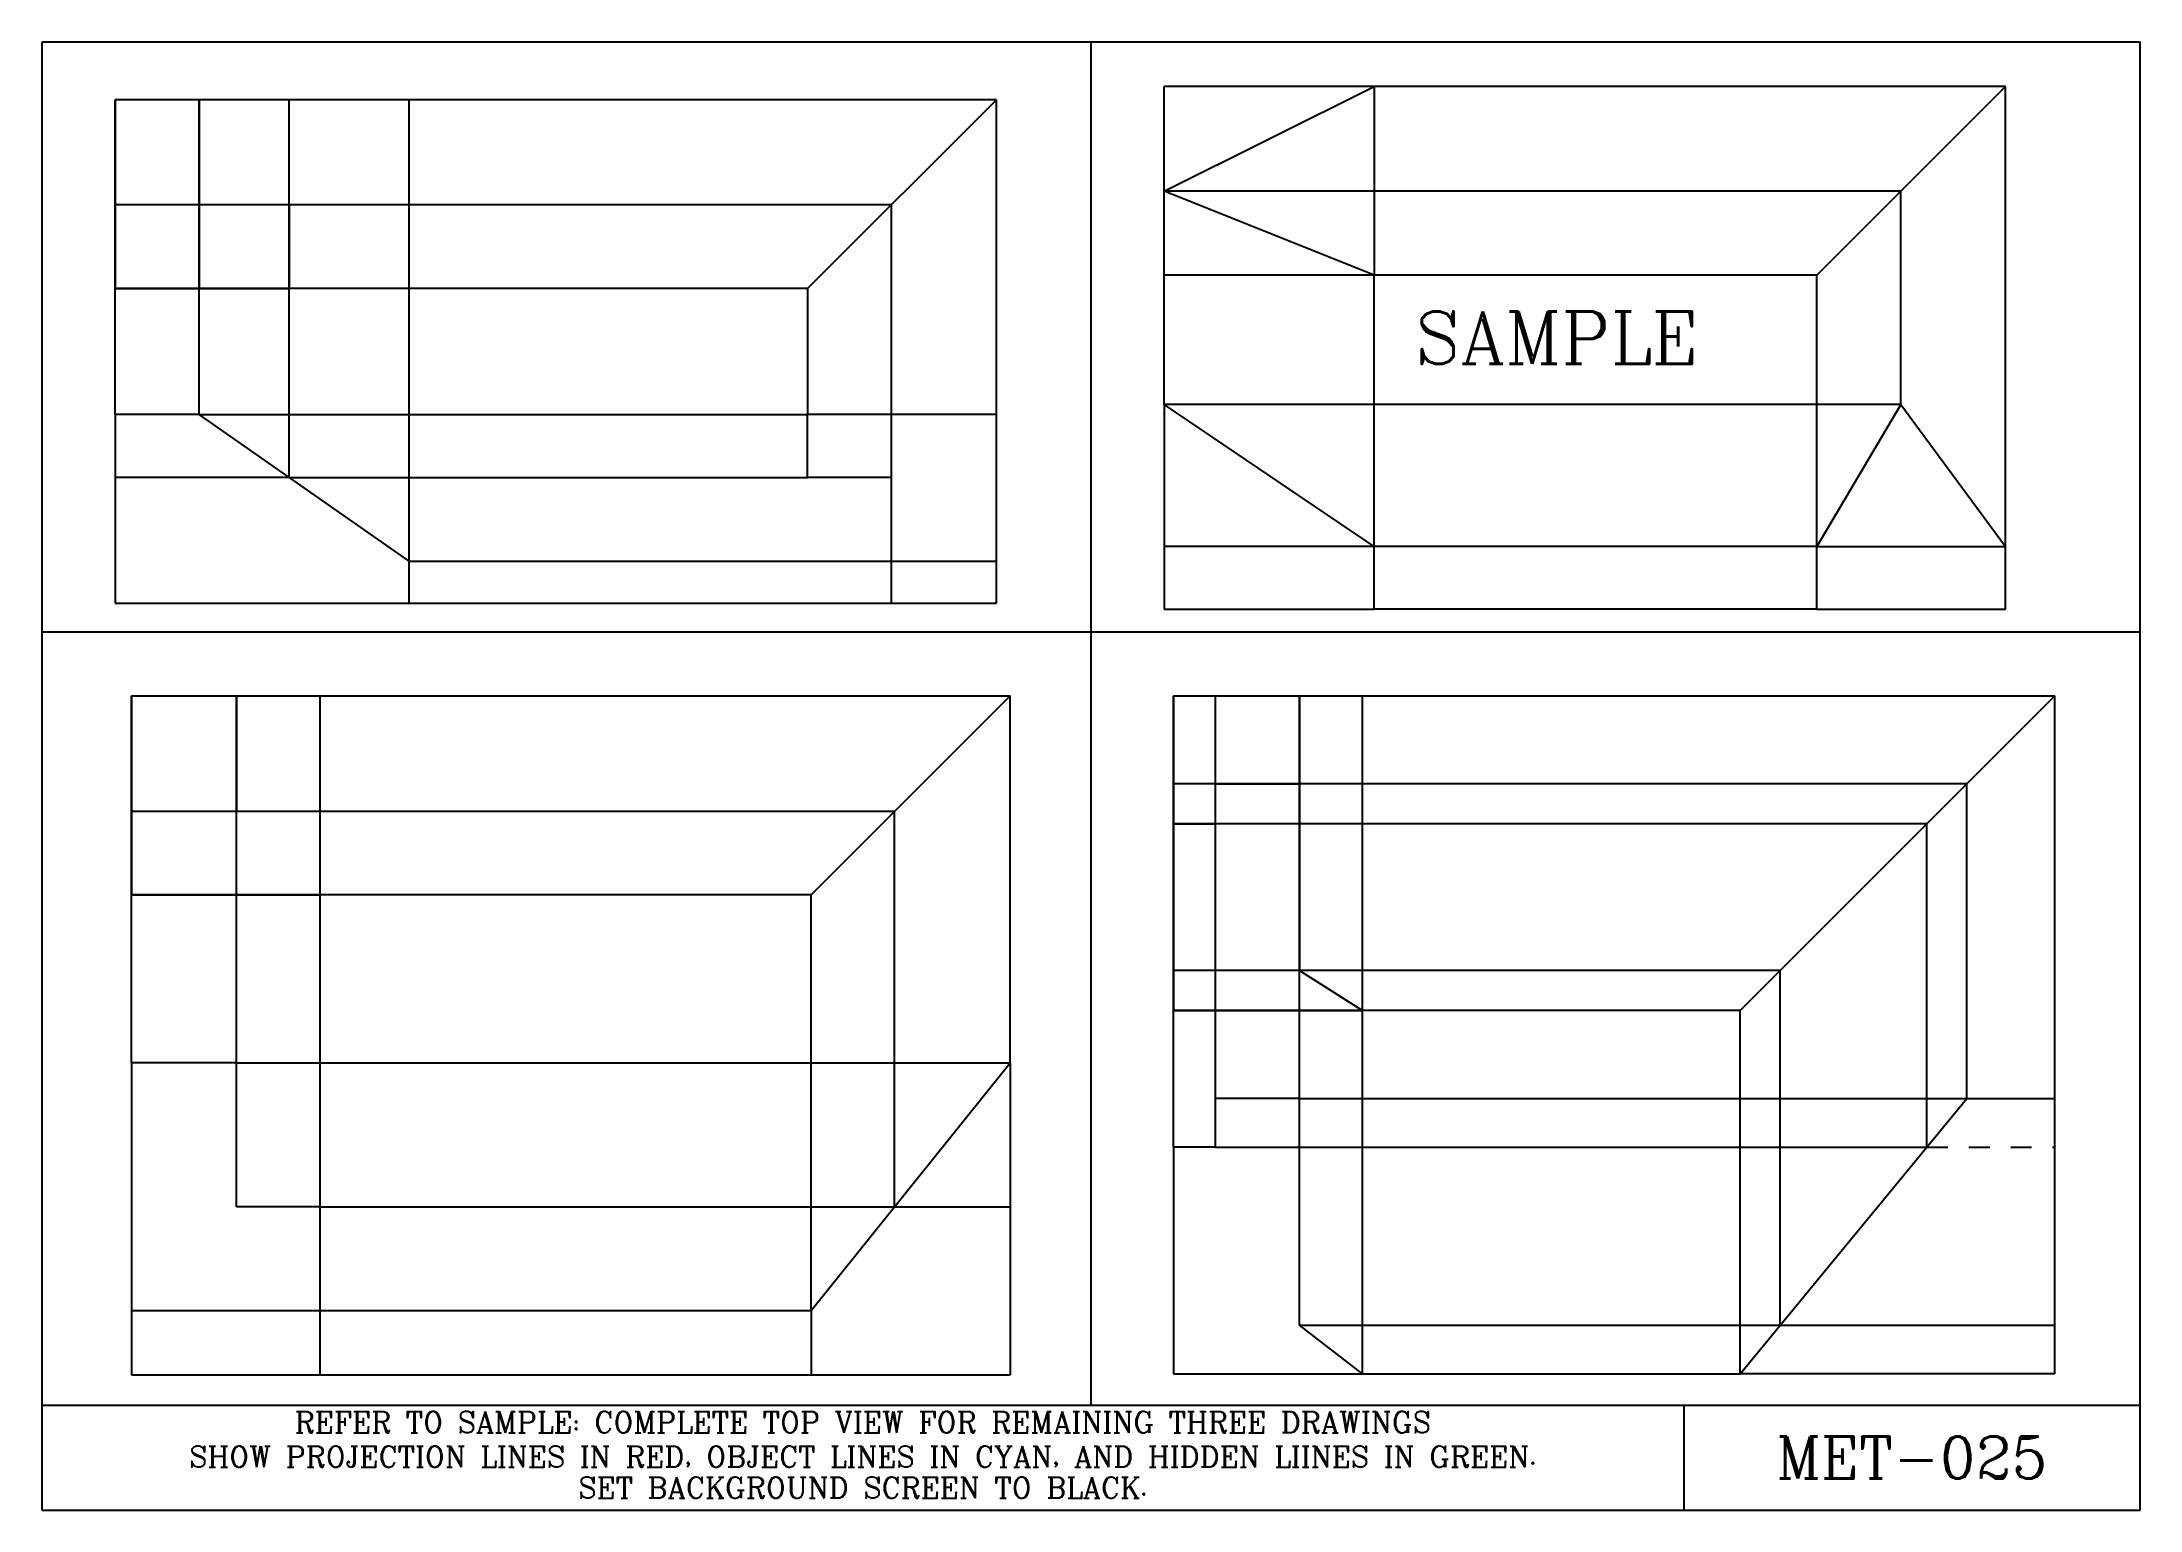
# Model space of a CAD drawing. Extents: x 12.6 to 22.6, y 1 to 8.
import ezdxf
from ezdxf.enums import TextEntityAlignment as Align

# ---------------------------------------------------------------- set-up
doc = ezdxf.new("R2010")
doc.units = 0
doc.header["$LTSCALE"] = 0.5
doc.header["$MEASUREMENT"] = 0
doc.linetypes.add('HIDDEN2', pattern=[0.1875, 0.125, -0.0625])
doc.layers.get('0').update_dxf_attribs({"linetype": 'CONTINUOUS'})
for name, color, linetype in [('CONSTRUCTION', 28, 'CONTINUOUS'), ('HIDDEN-GREEN', 3, 'HIDDEN2'), ('OBJECT-CYAN', 4, 'CONTINUOUS')]:
    doc.layers.add(name, color=color, linetype=linetype)
doc.styles.add('ROMANC', font='romanc')

msp = doc.modelspace()

# ---------------------------------------------------------------- linework, layer by layer
for p, q in [((12.552, 1), (12.552, 8)), ((12.552, 8), (22.552, 8)), ((17.552, 1.5), (17.552, 8)), ((22.552, 1), (22.552, 8)), ((12.901, 7.724), (12.901, 6.824)), ((14.301, 7.724), (12.901, 7.724)), ((13.301, 7.724), (13.301, 6.824)), ((14.301, 7.224), (14.301, 7.724)), ((14.301, 7.224), (13.729, 7.224)), ((13.729, 7.224), (13.729, 6.824)), ((12.901, 6.824), (13.729, 6.824)), ((12.552, 5.188), (22.552, 5.188)), ((12.978, 4.882), (13.878, 4.882)), ((12.978, 4.882), (12.978, 3.933)), ((13.478, 4.882), (13.478, 4.33)), ((13.878, 3.933), (13.878, 4.882)), ((17.945, 4.882), (18.845, 4.882)), ((17.945, 4.882), (17.945, 3.382)), ((18.145, 4.272), (18.145, 4.882)), ((18.545, 4.882), (18.545, 3.573)), ((18.845, 3.382), (18.845, 4.882)), ((18.145, 4.463), (18.545, 4.463)), ((13.878, 4.33), (13.478, 4.33)), ((17.945, 4.272), (18.145, 4.272)), ((12.978, 3.933), (13.878, 3.933)), ((18.545, 3.573), (18.845, 3.382)), ((17.945, 3.382), (18.845, 3.382)), ((12.552, 1.5), (22.552, 1.5)), ((20.377, 1.5), (20.377, 1)), ((12.552, 1), (22.552, 1))]:
    msp.add_line(p, q)
at = {"layer": 'CONSTRUCTION'}
for p, q in [((12.901, 6.224), (12.901, 7.724)), ((17.101, 7.724), (12.901, 7.724)), ((13.301, 6.224), (13.301, 7.724)), ((13.729, 5.924), (13.729, 7.724)), ((14.301, 5.524), (14.301, 7.724)), ((17.101, 7.724), (16.201, 6.824)), ((17.101, 6.224), (17.101, 7.724)), ((21.911, 7.788), (18.901, 7.788)), ((21.911, 7.788), (21.011, 6.888)), ((21.911, 5.595), (21.911, 7.788)), ((16.601, 7.224), (12.901, 7.224)), ((16.601, 5.924), (16.601, 7.224)), ((21.411, 7.288), (17.901, 7.288)), ((21.411, 6.272), (21.411, 7.288)), ((16.201, 6.824), (12.901, 6.824)), ((16.201, 6.824), (16.201, 6.224)), ((17.901, 6.272), (17.901, 6.888)), ((18.901, 5.595), (18.901, 6.888)), ((21.011, 6.888), (18.901, 6.888)), ((21.011, 5.595), (21.011, 6.888)), ((13.301, 6.224), (16.201, 6.224)), ((21.411, 6.272), (17.901, 6.272)), ((13.729, 5.924), (16.201, 5.924)), ((14.301, 5.524), (16.601, 5.525)), ((21.011, 5.595), (18.901, 5.595)), ((14.301, 5.324), (16.601, 5.324)), ((21.011, 5.295), (18.901, 5.295)), ((12.978, 3.132), (12.978, 4.882)), ((12.978, 3.132), (12.978, 4.882)), ((12.978, 4.882), (17.167, 4.882)), ((13.478, 3.132), (13.478, 4.882)), ((13.878, 2.445), (13.878, 4.882)), ((17.167, 4.882), (16.218, 3.933)), ((17.167, 3.132), (17.167, 4.882)), ((17.945, 2.731), (17.945, 4.882)), ((17.945, 4.882), (22.145, 4.882)), ((18.145, 2.962), (18.145, 4.882)), ((18.545, 2.962), (18.545, 4.882)), ((18.845, 1.65), (18.845, 4.882)), ((22.145, 4.882), (20.645, 3.382)), ((22.145, 2.962), (22.145, 4.882)), ((21.726, 4.463), (17.945, 4.463)), ((21.726, 2.962), (21.726, 4.463)), ((16.615, 4.33), (12.978, 4.33)), ((16.615, 2.445), (16.615, 4.33)), ((21.535, 4.272), (17.945, 4.272)), ((21.535, 2.731), (21.535, 4.272)), ((16.218, 3.933), (12.978, 3.933)), ((16.218, 1.951), (16.218, 3.933)), ((20.836, 3.573), (17.945, 3.573)), ((20.836, 1.882), (20.836, 3.573)), ((20.645, 3.382), (17.945, 3.382)), ((20.645, 1.65), (20.645, 3.382)), ((13.478, 3.132), (17.167, 3.132)), ((18.545, 2.962), (21.726, 2.962)), ((18.145, 2.731), (21.535, 2.731)), ((13.878, 2.445), (16.615, 2.445)), ((13.878, 1.951), (16.218, 1.951)), ((18.545, 1.882), (20.836, 1.882)), ((13.878, 1.645), (16.218, 1.645)), ((18.845, 1.65), (20.645, 1.65))]:
    msp.add_line(p, q, dxfattribs=at)
at = {"layer": 'HIDDEN-GREEN'}
for p, q in [((13.729, 7.224), (12.901, 7.224)), ((21.535, 2.731), (22.145, 2.731))]:
    msp.add_line(p, q, dxfattribs=at)
at = {"layer": 'OBJECT-CYAN'}
for p, q in [((17.901, 7.288), (18.901, 7.788)), ((18.901, 7.788), (17.901, 7.788)), ((17.901, 6.888), (17.901, 7.788)), ((18.901, 7.788), (18.901, 6.888)), ((18.901, 6.888), (17.901, 7.288)), ((18.901, 6.888), (17.901, 6.888)), ((12.901, 6.224), (12.901, 5.324)), ((13.301, 6.224), (12.901, 6.224)), ((14.301, 5.524), (13.301, 6.224)), ((17.101, 6.224), (16.201, 6.224)), ((16.201, 5.924), (16.201, 6.224)), ((17.101, 5.324), (17.101, 6.224)), ((18.901, 5.595), (17.901, 6.272)), ((17.901, 6.272), (17.901, 5.295)), ((21.411, 6.272), (21.011, 5.595)), ((21.411, 6.272), (21.911, 5.595)), ((13.729, 5.924), (12.901, 5.924)), ((16.601, 5.924), (16.201, 5.924)), ((16.601, 5.324), (16.601, 5.924)), ((14.301, 5.324), (14.301, 5.524)), ((16.601, 5.525), (17.101, 5.525)), ((18.901, 5.595), (17.901, 5.595)), ((18.901, 5.595), (17.901, 5.595)), ((18.901, 5.295), (18.901, 5.595)), ((21.011, 5.595), (21.911, 5.595)), ((21.011, 5.295), (21.011, 5.595)), ((21.911, 5.295), (21.911, 5.595)), ((12.901, 5.324), (14.301, 5.324)), ((16.601, 5.324), (17.101, 5.324)), ((17.901, 5.295), (18.901, 5.295)), ((21.011, 5.295), (21.911, 5.295)), ((12.978, 3.132), (12.978, 1.645)), ((13.478, 3.132), (12.978, 3.132)), ((13.478, 2.445), (13.478, 3.132)), ((16.218, 1.951), (17.167, 3.132)), ((17.167, 3.132), (17.167, 1.645)), ((18.545, 2.962), (18.145, 2.962)), ((18.145, 2.731), (18.145, 2.962)), ((18.545, 1.882), (18.545, 2.962)), ((20.645, 1.65), (21.726, 2.962)), ((21.726, 2.962), (22.145, 2.962)), ((22.145, 1.65), (22.145, 2.962)), ((17.945, 2.731), (17.945, 1.65)), ((18.145, 2.731), (17.945, 2.731)), ((13.878, 2.445), (13.478, 2.445)), ((13.878, 1.645), (13.878, 2.445)), ((16.615, 2.445), (17.167, 2.445)), ((12.978, 1.951), (13.878, 1.951)), ((16.218, 1.951), (16.218, 1.645)), ((18.845, 1.65), (18.545, 1.882)), ((20.836, 1.882), (22.145, 1.882)), ((12.978, 1.645), (13.878, 1.645)), ((16.218, 1.645), (17.167, 1.645)), ((17.945, 1.65), (18.845, 1.65)), ((22.145, 1.65), (20.645, 1.65))]:
    msp.add_line(p, q, dxfattribs=at)

# ---------------------------------------------------------------- texts
at = {"style": 'ROMANC'}
msp.add_text('SAMPLE', height=0.25, dxfattribs=at).set_placement((19.097, 6.465))
for s, p in [('REFER TO SAMPLE: COMPLETE TOP VIEW FOR REMAINING THREE DRAWINGS', (16.464, 1.368)), ('SHOW PROJECTION LINES IN RED, OBJECT LINES IN CYAN, AND HIDDEN LIINES IN GREEN.', (16.464, 1.204)), ('SET BACKGROUND SCREEN TO BLACK.', (16.464, 1.056))]:
    msp.add_text(s, height=0.10125, dxfattribs=at).set_placement(p, align=Align.CENTER)
msp.add_text('MET-025', height=0.2, dxfattribs=at).set_placement((21.464, 1.25), align=Align.MIDDLE)
at = {"color": 18, "true_color": 0x030303}
msp.add_text('FALL 2025', height=0.001, dxfattribs=at).set_placement((12.552, 1))

doc.saveas('drawing.dxf')
